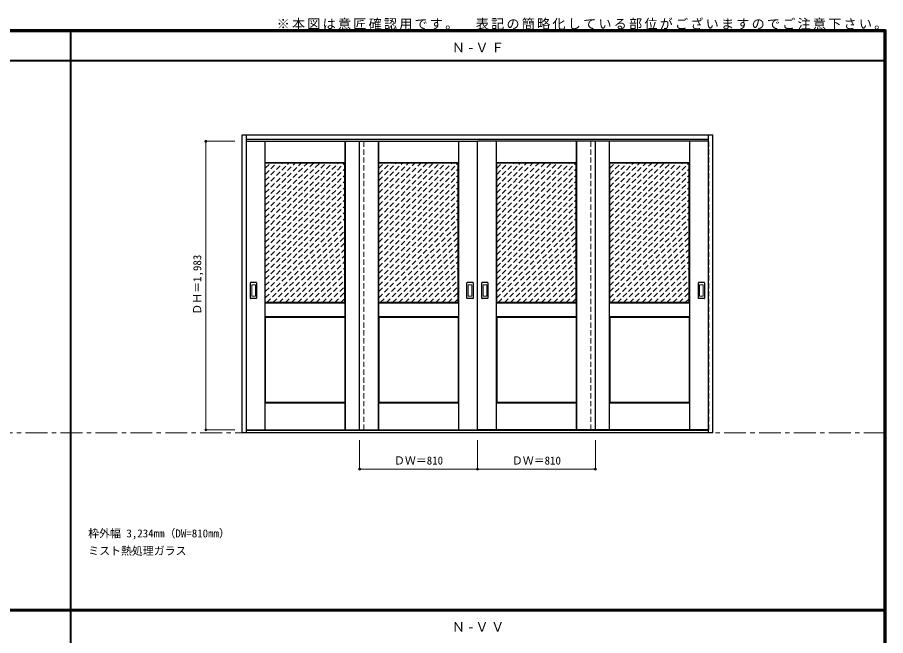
# Model space of a CAD drawing. Units: millimetres, scale not verified. Extents: x -6000 to 5700, y -4307 to 4260.
# Drawn here: x -267 to 5700, y 12 to 4260 of the extents above; entities that cross this region are included whole.
import ezdxf
from ezdxf.enums import TextEntityAlignment as Align

# ---------------------------------------------------------------- set-up
doc = ezdxf.new("R2010")
doc.units = ezdxf.units.MM
doc.header["$LTSCALE"] = 30
doc.header["$PDMODE"] = 32
doc.header["$PDSIZE"] = 15
doc.linetypes.add('CHAIN1', pattern=[8, 5, -1, 1, -1])
doc.linetypes.add('DASHED1', pattern=[1.8, 1.2, -0.6])
for name, color, linetype, lineweight in [('0-2_扉', 3, 'Continuous', 25), ('0-3_仕上げ', 7, 'Continuous', 18), ('0-4_枠', 3, 'Continuous', 25), ('0-6_引手', 3, 'Continuous', 25), ('0-B_寸法', 7, 'Continuous', 9), ('0-C_ハッチ', 4, 'DASHED1', 9), ('F-1_枠', 6, 'Continuous', 40)]:
    doc.layers.add(name, color=color, linetype=linetype, lineweight=lineweight)
doc.layers.add('0-A_文字', color=7, linetype='Continuous')
doc.styles.add('ＭＳ ゴシック', font='')
doc.styles.get('ＭＳ ゴシック').set_extended_font_data('MS Gothic')

msp = doc.modelspace()

# ---------------------------------------------------------------- linework, layer by layer
at = {"layer": '0-2_扉'}
for p, q in [((1308, 3409), (2895, 3409)), ((2085, 1426), (2085, 3409)), ((2895, 1426), (2895, 3409)), ((4482, 3409), (2895, 3409)), ((3705, 1426), (3705, 3409)), ((1308, 1426), (2895, 1426)), ((4482, 1426), (2895, 1426))]:
    msp.add_line(p, q, dxfattribs=at)
at = {"layer": '0-2_扉', "color": 4, "linetype": 'DASHED1', "lineweight": 9}
for p, q in [((2115, 1426), (2115, 3409)), ((3675, 1426), (3675, 3409))]:
    msp.add_line(p, q, dxfattribs=at)
for points in [[(1308, 1426), (1305, 1426), (1305, 3409), (1308, 3409)], [(4482, 1426), (4485, 1426), (4485, 3409), (4482, 3409)]]:
    msp.add_lwpolyline(points, dxfattribs=at)
at = {"layer": '0-3_仕上げ'}
for p, q in [((1433, 1426), (1433, 3409)), ((1434.5, 3261.5), (1434.5, 3409)), ((1436, 3263), (1436, 3409)), ((1984, 3263), (1984, 3409)), ((1985.5, 3261.5), (1985.5, 3409)), ((1987, 1426), (1987, 3409)), ((2213, 1426), (2213, 3409)), ((2214.5, 3261.5), (2214.5, 3409)), ((2216, 3263), (2216, 3409)), ((2764, 3263), (2764, 3409)), ((2765.5, 3261.5), (2765.5, 3409)), ((2767, 1426), (2767, 3409)), ((3023, 1426), (3023, 3409)), ((3024.5, 3261.5), (3024.5, 3409)), ((3026, 3263), (3026, 3409)), ((3574, 3263), (3574, 3409)), ((3575.5, 3261.5), (3575.5, 3409)), ((3577, 1426), (3577, 3409)), ((3800, 1426), (3800, 3409)), ((3801.5, 3261.5), (3801.5, 3409)), ((3803, 3263), (3803, 3409)), ((4351, 3263), (4351, 3409)), ((4352.5, 3261.5), (4352.5, 3409)), ((4354, 1426), (4354, 3409)), ((1436, 3263), (1434.5, 3261.5)), ((1437, 3259), (1434.5, 3261.5)), ((1984, 3263), (1436, 3263)), ((2216, 3263), (2214.5, 3261.5)), ((2217, 3259), (2214.5, 3261.5)), ((2764, 3263), (2216, 3263)), ((3026, 3263), (3024.5, 3261.5)), ((3027, 3259), (3024.5, 3261.5)), ((3574, 3263), (3026, 3263)), ((3803, 3263), (3801.5, 3261.5)), ((3804, 3259), (3801.5, 3261.5)), ((4351, 3263), (3803, 3263)), ((1434.5, 2203.5), (1434.5, 2298.5)), ((1436, 2205), (1436, 2297)), ((1984, 2297), (1436, 2297)), ((1983, 2301), (1985.5, 2298.5)), ((1984, 2297), (1985.5, 2298.5)), ((1984, 2205), (1984, 2297)), ((1985.5, 2203.5), (1985.5, 2298.5)), ((2214.5, 2203.5), (2214.5, 2298.5)), ((2216, 2205), (2216, 2297)), ((2764, 2297), (2216, 2297)), ((2763, 2301), (2765.5, 2298.5)), ((2764, 2297), (2765.5, 2298.5)), ((2764, 2205), (2764, 2297)), ((2765.5, 2203.5), (2765.5, 2298.5)), ((3024.5, 2203.5), (3024.5, 2298.5)), ((3026, 2205), (3026, 2297)), ((3574, 2297), (3026, 2297)), ((3573, 2301), (3575.5, 2298.5)), ((3574, 2297), (3575.5, 2298.5)), ((3574, 2205), (3574, 2297)), ((3575.5, 2203.5), (3575.5, 2298.5)), ((3801.5, 2203.5), (3801.5, 2298.5)), ((3803, 2205), (3803, 2297)), ((4351, 2297), (3803, 2297)), ((4350, 2301), (4352.5, 2298.5)), ((4351, 2297), (4352.5, 2298.5)), ((4351, 2205), (4351, 2297)), ((4352.5, 2203.5), (4352.5, 2298.5)), ((1436, 2205), (1434.5, 2203.5)), ((1437, 2201), (1434.5, 2203.5)), ((1436, 2205), (1984, 2205)), ((2216, 2205), (2214.5, 2203.5)), ((2217, 2201), (2214.5, 2203.5)), ((2216, 2205), (2764, 2205)), ((3026, 2205), (3024.5, 2203.5)), ((3027, 2201), (3024.5, 2203.5)), ((3026, 2205), (3574, 2205)), ((3803, 2205), (3801.5, 2203.5)), ((3804, 2201), (3801.5, 2203.5)), ((3803, 2205), (4351, 2205)), ((1434.5, 1426), (1434.5, 1611.5)), ((1983, 1614), (1985.5, 1611.5)), ((1984, 1610), (1985.5, 1611.5)), ((1985.5, 1426), (1985.5, 1611.5)), ((2214.5, 1426), (2214.5, 1611.5)), ((2763, 1614), (2765.5, 1611.5)), ((2764, 1610), (2765.5, 1611.5)), ((2765.5, 1426), (2765.5, 1611.5)), ((3024.5, 1426), (3024.5, 1611.5)), ((3573, 1614), (3575.5, 1611.5)), ((3574, 1610), (3575.5, 1611.5)), ((3575.5, 1426), (3575.5, 1611.5)), ((3801.5, 1426), (3801.5, 1611.5)), ((4350, 1614), (4352.5, 1611.5)), ((4351, 1610), (4352.5, 1611.5)), ((4352.5, 1426), (4352.5, 1611.5)), ((1436, 1426), (1436, 1610)), ((1984, 1610), (1436, 1610)), ((1984, 1426), (1984, 1610)), ((2216, 1426), (2216, 1610)), ((2764, 1610), (2216, 1610)), ((2764, 1426), (2764, 1610)), ((3026, 1426), (3026, 1610)), ((3574, 1610), (3026, 1610)), ((3574, 1426), (3574, 1610)), ((3803, 1426), (3803, 1610)), ((4351, 1610), (3803, 1610)), ((4351, 1426), (4351, 1610))]:
    msp.add_line(p, q, dxfattribs=at)
at = {"layer": '0-3_仕上げ', "color": 3, "lineweight": 25}
for p, q in [((1437, 2301), (1437, 3259)), ((1983, 3259), (1437, 3259)), ((1983, 2301), (1983, 3259)), ((2217, 2301), (2217, 3259)), ((2763, 3259), (2217, 3259)), ((2763, 2301), (2763, 3259)), ((3027, 2301), (3027, 3259)), ((3573, 3259), (3027, 3259)), ((3573, 2301), (3573, 3259)), ((3804, 2301), (3804, 3259)), ((4350, 3259), (3804, 3259)), ((4350, 2301), (4350, 3259)), ((1983, 2301), (1437, 2301)), ((2763, 2301), (2217, 2301)), ((3573, 2301), (3027, 2301)), ((4350, 2301), (3804, 2301)), ((1437, 2201), (1437, 1614)), ((2217, 2201), (2217, 1614)), ((3027, 2201), (3027, 1614)), ((3804, 2201), (3804, 1614)), ((1983, 1614), (1437, 1614)), ((2763, 1614), (2217, 1614)), ((3573, 1614), (3027, 1614)), ((4350, 1614), (3804, 1614))]:
    msp.add_line(p, q, dxfattribs=at)
at = {"layer": '0-3_仕上げ'}
for points in [[(1984, 3263), (1985.5, 3261.5), (1983, 3259)], [(2764, 3263), (2765.5, 3261.5), (2763, 3259)], [(3574, 3263), (3575.5, 3261.5), (3573, 3259)], [(4351, 3263), (4352.5, 3261.5), (4350, 3259)], [(1436, 2297), (1434.5, 2298.5), (1437, 2301)], [(2216, 2297), (2214.5, 2298.5), (2217, 2301)], [(3026, 2297), (3024.5, 2298.5), (3027, 2301)], [(3803, 2297), (3801.5, 2298.5), (3804, 2301)], [(1984, 2205), (1985.5, 2203.5), (1983, 2201)], [(2764, 2205), (2765.5, 2203.5), (2763, 2201)], [(3574, 2205), (3575.5, 2203.5), (3573, 2201)], [(4351, 2205), (4352.5, 2203.5), (4350, 2201)], [(1436, 1610), (1434.5, 1611.5), (1437, 1614)], [(2216, 1610), (2214.5, 1611.5), (2217, 1614)], [(3026, 1610), (3024.5, 1611.5), (3027, 1614)], [(3803, 1610), (3801.5, 1611.5), (3804, 1614)]]:
    msp.add_lwpolyline(points, dxfattribs=at)
at = {"layer": '0-3_仕上げ', "color": 3, "lineweight": 25}
for points in [[(1437, 2201), (1983, 2201), (1983, 1614)], [(2217, 2201), (2763, 2201), (2763, 1614)], [(3027, 2201), (3573, 2201), (3573, 1614)], [(3804, 2201), (4350, 2201), (4350, 1614)]]:
    msp.add_lwpolyline(points, dxfattribs=at)
at = {"layer": '0-4_枠'}
for p, q in [((1278, 3453), (4512, 3453)), ((1278, 1406), (1278, 3453)), ((1308, 1406), (1308, 3453)), ((1308, 3423), (4482, 3423)), ((4482, 1406), (4482, 3453)), ((4512, 1406), (4512, 3453)), ((4512, 1406), (1278, 1406)), ((4482, 1421), (1308, 1421))]:
    msp.add_line(p, q, dxfattribs=at)
at = {"layer": '0-6_引手'}
for p, q in [((1335, 2330), (1335, 2437)), ((1375.5, 2438.5), (1336.5, 2438.5)), ((1377, 2437), (1377, 2330)), ((2823, 2330), (2823, 2437)), ((2863.5, 2438.5), (2824.5, 2438.5)), ((2865, 2437), (2865, 2330)), ((2925, 2330), (2925, 2437)), ((2965.5, 2438.5), (2926.5, 2438.5)), ((2967, 2437), (2967, 2330)), ((4413, 2330), (4413, 2437)), ((4453.5, 2438.5), (4414.5, 2438.5)), ((4455, 2437), (4455, 2330)), ((1375.5, 2328.5), (1336.5, 2328.5)), ((2863.5, 2328.5), (2824.5, 2328.5)), ((2965.5, 2328.5), (2926.5, 2328.5)), ((4453.5, 2328.5), (4414.5, 2328.5))]:
    msp.add_line(p, q, dxfattribs=at)
at = {"layer": '0-6_引手', "color": 7, "lineweight": 18}
for p, q in [((1343.5, 2346), (1343.5, 2421)), ((1367, 2422.5), (1345, 2422.5)), ((1368.5, 2421), (1368.5, 2346)), ((2831.5, 2346), (2831.5, 2421)), ((2855, 2422.5), (2833, 2422.5)), ((2856.5, 2421), (2856.5, 2346)), ((2933.5, 2346), (2933.5, 2421)), ((2957, 2422.5), (2935, 2422.5)), ((2958.5, 2421), (2958.5, 2346)), ((4421.5, 2346), (4421.5, 2421)), ((4445, 2422.5), (4423, 2422.5)), ((4446.5, 2421), (4446.5, 2346)), ((1367, 2344.5), (1345, 2344.5)), ((2855, 2344.5), (2833, 2344.5)), ((2957, 2344.5), (2935, 2344.5)), ((4445, 2344.5), (4423, 2344.5))]:
    msp.add_line(p, q, dxfattribs=at)
at = {"layer": '0-6_引手'}
for centre, start, end in [((1336.5, 2437), 90, 180), ((1375.5, 2437), 0, 90), ((2824.5, 2437), 90, 180), ((2863.5, 2437), 0, 90), ((2926.5, 2437), 90, 180), ((2965.5, 2437), 0, 90), ((4414.5, 2437), 90, 180), ((4453.5, 2437), 0, 90), ((1336.5, 2330), 180, 270), ((1375.5, 2330), 270, 0), ((2824.5, 2330), 180, 270), ((2863.5, 2330), 270, 0), ((2926.5, 2330), 180, 270), ((2965.5, 2330), 270, 0), ((4414.5, 2330), 180, 270), ((4453.5, 2330), 270, 0)]:
    msp.add_arc(centre, 1.5, start, end, dxfattribs=at)
at = {"layer": '0-6_引手', "color": 7, "lineweight": 18}
for centre, start, end in [((1345, 2421), 90, 180), ((1367, 2421), 0, 90), ((2833, 2421), 90, 180), ((2855, 2421), 0, 90), ((2935, 2421), 90, 180), ((2957, 2421), 0, 90), ((4423, 2421), 90, 180), ((4445, 2421), 0, 90), ((1345, 2346), 180, 270), ((1367, 2346), 270, 0), ((2833, 2346), 180, 270), ((2855, 2346), 270, 0), ((2935, 2346), 180, 270), ((2957, 2346), 270, 0), ((4423, 2346), 180, 270), ((4445, 2346), 270, 0)]:
    msp.add_arc(centre, 1.5, start, end, dxfattribs=at)
at = {"layer": '0-B_寸法', "color": 4}
for p, q in [((1028, 3409), (1228, 3409)), ((1028, 3409), (1028, 1426)), ((1028, 1426), (1228, 1426)), ((2085, 1156), (2085, 1356)), ((2895, 1156), (2895, 1356))]:
    msp.add_line(p, q, dxfattribs=at)
msp.add_lwpolyline([(2085, 1156), (3705, 1156), (3705, 1356)], dxfattribs=at)
at = {"layer": '0-B_寸法'}
for p in [(1028, 3409), (1028, 1426), (2085, 1156), (2895, 1156), (3705, 1156)]:
    msp.add_point(p, dxfattribs=at)
at = {"layer": '0-C_ハッチ'}
for p, q in [((1437, 3224.06), (1471.94, 3259)), ((1437, 3139.21), (1556.79, 3259)), ((1437, 3181.63), (1514.37, 3259)), ((1437, 2757.37), (1938.63, 3259)), ((1437, 2799.79), (1896.2, 3259)), ((1437, 2842.22), (1853.78, 3259)), ((1437, 2884.65), (1811.35, 3259)), ((1437, 2927.07), (1768.93, 3259)), ((1437, 2969.5), (1726.5, 3259)), ((1437, 3011.93), (1684.07, 3259)), ((1437, 3054.35), (1641.65, 3259)), ((1437, 3096.78), (1599.22, 3259)), ((1437, 2714.94), (1981.06, 3259)), ((2217, 3224.06), (2251.94, 3259)), ((2217, 3139.21), (2336.79, 3259)), ((2217, 3181.63), (2294.37, 3259)), ((2217, 2757.37), (2718.63, 3259)), ((2217, 2799.79), (2676.2, 3259)), ((2217, 2842.22), (2633.78, 3259)), ((2217, 2884.65), (2591.35, 3259)), ((2217, 2927.07), (2548.93, 3259)), ((2217, 2969.5), (2506.5, 3259)), ((2217, 3011.93), (2464.07, 3259)), ((2217, 3054.35), (2421.65, 3259)), ((2217, 3096.78), (2379.22, 3259)), ((2217, 2714.94), (2761.06, 3259)), ((3027, 3224.06), (3061.94, 3259)), ((3027, 3139.21), (3146.79, 3259)), ((3027, 3181.63), (3104.37, 3259)), ((3027, 2757.37), (3528.63, 3259)), ((3027, 2799.79), (3486.2, 3259)), ((3027, 2842.22), (3443.78, 3259)), ((3027, 2884.65), (3401.35, 3259)), ((3027, 2927.07), (3358.93, 3259)), ((3027, 2969.5), (3316.5, 3259)), ((3027, 3011.93), (3274.07, 3259)), ((3027, 3054.35), (3231.65, 3259)), ((3027, 3096.78), (3189.22, 3259)), ((3027, 2714.94), (3571.06, 3259)), ((3804, 3224.06), (3838.94, 3259)), ((3804, 3139.21), (3923.79, 3259)), ((3804, 3181.63), (3881.37, 3259)), ((3804, 2757.37), (4305.63, 3259)), ((3804, 2799.79), (4263.2, 3259)), ((3804, 2842.22), (4220.78, 3259)), ((3804, 2884.65), (4178.35, 3259)), ((3804, 2927.07), (4135.93, 3259)), ((3804, 2969.5), (4093.5, 3259)), ((3804, 3011.93), (4051.07, 3259)), ((3804, 3054.35), (4008.65, 3259)), ((3804, 3096.78), (3966.22, 3259)), ((3804, 2714.94), (4348.06, 3259)), ((1437, 2672.52), (1983, 3218.52)), ((1437, 2630.09), (1983, 3176.09)), ((2217, 2672.52), (2763, 3218.52)), ((2217, 2630.09), (2763, 3176.09)), ((3027, 2672.52), (3573, 3218.52)), ((3027, 2630.09), (3573, 3176.09)), ((3804, 2672.52), (4350, 3218.52)), ((3804, 2630.09), (4350, 3176.09)), ((1437, 2587.66), (1983, 3133.66)), ((2217, 2587.66), (2763, 3133.66)), ((3027, 2587.66), (3573, 3133.66)), ((3804, 2587.66), (4350, 3133.66)), ((1437, 2545.24), (1983, 3091.24)), ((1437, 2502.81), (1983, 3048.81)), ((2217, 2545.24), (2763, 3091.24)), ((2217, 2502.81), (2763, 3048.81)), ((3027, 2545.24), (3573, 3091.24)), ((3027, 2502.81), (3573, 3048.81)), ((3804, 2545.24), (4350, 3091.24)), ((3804, 2502.81), (4350, 3048.81)), ((1437, 2460.38), (1983, 3006.38)), ((2217, 2460.38), (2763, 3006.38)), ((3027, 2460.38), (3573, 3006.38)), ((3804, 2460.38), (4350, 3006.38)), ((1437, 2417.96), (1983, 2963.96)), ((2217, 2417.96), (2763, 2963.96)), ((3027, 2417.96), (3573, 2963.96)), ((3804, 2417.96), (4350, 2963.96)), ((1437, 2375.53), (1983, 2921.53)), ((1437, 2333.1), (1983, 2879.1)), ((2217, 2375.53), (2763, 2921.53)), ((2217, 2333.1), (2763, 2879.1)), ((3027, 2375.53), (3573, 2921.53)), ((3027, 2333.1), (3573, 2879.1)), ((3804, 2375.53), (4350, 2921.53)), ((3804, 2333.1), (4350, 2879.1)), ((1447.32, 2301), (1983, 2836.68)), ((2227.32, 2301), (2763, 2836.68)), ((3037.32, 2301), (3573, 2836.68)), ((3814.32, 2301), (4350, 2836.68)), ((1489.75, 2301), (1983, 2794.25)), ((1532.17, 2301), (1983, 2751.83)), ((2269.75, 2301), (2763, 2794.25)), ((2312.17, 2301), (2763, 2751.83)), ((3079.75, 2301), (3573, 2794.25)), ((3122.17, 2301), (3573, 2751.83)), ((3856.75, 2301), (4350, 2794.25)), ((3899.17, 2301), (4350, 2751.83)), ((1574.6, 2301), (1983, 2709.4)), ((2354.6, 2301), (2763, 2709.4)), ((3164.6, 2301), (3573, 2709.4)), ((3941.6, 2301), (4350, 2709.4)), ((1617.03, 2301), (1983, 2666.97)), ((2397.03, 2301), (2763, 2666.97)), ((3207.03, 2301), (3573, 2666.97)), ((3984.03, 2301), (4350, 2666.97)), ((1659.45, 2301), (1983, 2624.55)), ((1701.88, 2301), (1983, 2582.12)), ((2439.45, 2301), (2763, 2624.55)), ((2481.88, 2301), (2763, 2582.12)), ((3249.45, 2301), (3573, 2624.55)), ((3291.88, 2301), (3573, 2582.12)), ((4026.45, 2301), (4350, 2624.55)), ((4068.88, 2301), (4350, 2582.12)), ((1744.31, 2301), (1983, 2539.69)), ((2524.31, 2301), (2763, 2539.69)), ((3334.31, 2301), (3573, 2539.69)), ((4111.31, 2301), (4350, 2539.69)), ((1786.73, 2301), (1983, 2497.27)), ((1829.16, 2301), (1983, 2454.84)), ((2566.73, 2301), (2763, 2497.27)), ((2609.16, 2301), (2763, 2454.84)), ((3376.73, 2301), (3573, 2497.27)), ((3419.16, 2301), (3573, 2454.84)), ((4153.73, 2301), (4350, 2497.27)), ((4196.16, 2301), (4350, 2454.84)), ((1871.59, 2301), (1983, 2412.41)), ((2651.59, 2301), (2763, 2412.41)), ((3461.59, 2301), (3573, 2412.41)), ((4238.59, 2301), (4350, 2412.41)), ((1914.01, 2301), (1983, 2369.99)), ((1956.44, 2301), (1983, 2327.56)), ((2694.01, 2301), (2763, 2369.99)), ((2736.44, 2301), (2763, 2327.56)), ((3504.01, 2301), (3573, 2369.99)), ((3546.44, 2301), (3573, 2327.56)), ((4281.01, 2301), (4350, 2369.99)), ((4323.44, 2301), (4350, 2327.56))]:
    msp.add_line(p, q, dxfattribs=at)
at = {"layer": '0-C_ハッチ', "color": 7, "linetype": 'CHAIN1', "lineweight": 18}
msp.add_line((-5490, 1406), (5690, 1406), dxfattribs=at)
at = {"layer": 'F-1_枠'}
for p, q in [((-6000, 4175), (5700, 4175)), ((-6000, 4170), (5700, 4170)), ((-6000, 4165), (5700, 4165)), ((100, -3790), (100, 4175)), ((5690, 4175), (5690, -4205)), ((5695, 4175), (5695, -4205)), ((5700, 4175), (5700, -4205)), ((-6000, 3965), (5700, 3965)), ((-6000, 190.5), (5700, 190.5)), ((-6000, 187.5), (5700, 187.5)), ((-6000, 184.5), (5700, 184.5))]:
    msp.add_line(p, q, dxfattribs=at)

# ---------------------------------------------------------------- texts
at = {"layer": '0-A_文字', "style": 'ＭＳ ゴシック'}
for s, p in [('枠外幅 3,234mm（DW=810mm）', (220, 670.5)), ('ミスト熱処理ガラス', (220, 550.5))]:
    msp.add_text(s, height=54.99, dxfattribs=at).set_placement(p, align=Align.BOTTOM_LEFT)
at = {"layer": '0-A_文字', "char_height": 65.98, "attachment_point": 7, "style": 'ＭＳ ゴシック'}
for s, insert in [('\\T1.17;※本図は意匠確認用です。\u3000表記の簡略化している部位がございますのでご注意下さい。', (1515, 4175)), ('\\T1.2;Ｎ-ＶＦ', (2718.75, 4020)), ('\\T1.2;Ｎ-ＶＶ', (2718.75, 39.5))]:
    msp.add_mtext(s, dxfattribs=dict(at, insert=insert))
at = {"layer": '0-B_寸法', "style": 'ＭＳ ゴシック'}
msp.add_text('ＤＨ＝1,983', height=54.99, rotation=90, dxfattribs=at).set_placement((1013, 2217.25), align=Align.BOTTOM_LEFT)
for p in [(2321.25, 1171), (3131.25, 1171)]:
    msp.add_text('ＤＷ＝810', height=54.99, dxfattribs=at).set_placement(p, align=Align.BOTTOM_LEFT)

doc.saveas('drawing.dxf')
